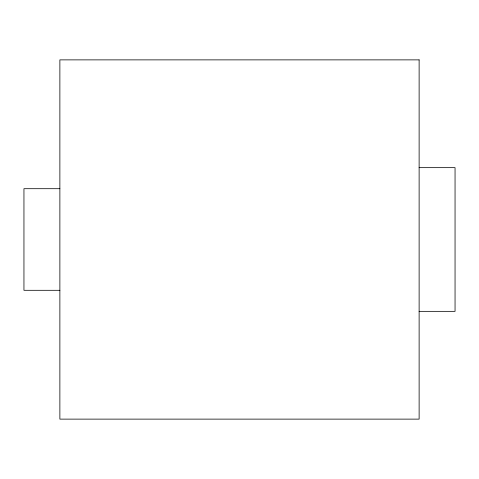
<?xml version="1.0" encoding="UTF-8"?>
<svg xmlns="http://www.w3.org/2000/svg" width="479" height="479" viewBox="0 0 479 479"><rect width="100%" height="100%" fill="white"/><g stroke="black" fill="none" stroke-linecap="round" stroke-linejoin="round"><path stroke-width="0.72" d="M419.125 167.65L455.05 167.65L455.05 311.35L419.125 311.35M59.875 188.696L23.95 188.696L23.95 290.304L59.875 290.304M419.125 59.875L59.875 59.875L59.875 419.125L419.125 419.125L419.125 59.875"/></g></svg>
